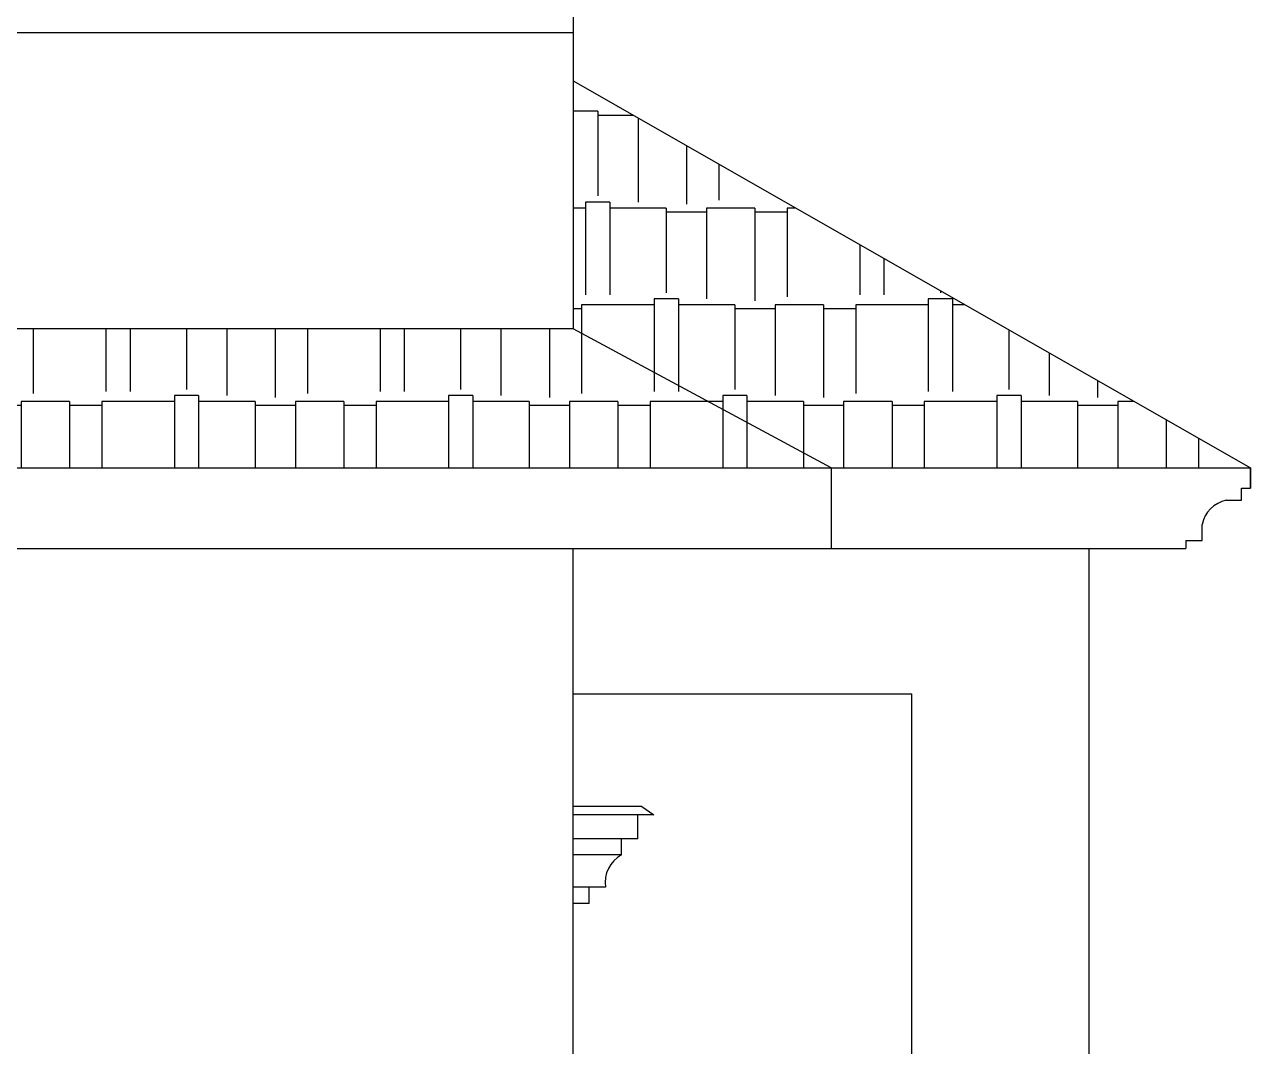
# Model space of a CAD drawing. Header units: inches. Extents: x 3672 to 10975, y -27382 to -746.
# Drawn here: x 4347.8 to 4423.8, y -26713.5 to -26650.1 of the extents above; entities that cross this region are included whole.
import ezdxf

# ---------------------------------------------------------------- set-up
doc = ezdxf.new("R2010")
doc.units = ezdxf.units.IN
doc.header["$LTSCALE"] = 17
doc.header["$MEASUREMENT"] = 0
doc.layers.add('25 BOT BAR', color=12, linetype='Continuous', lineweight=25)
pattern_1 = [(180, (-9844.4504, -5697.4846), (-12.75, -6), [3, -2.5, 3.5, -1.5, 4.5, -2]), (180, (-9847.4504, -5697.7346), (-12.75, -6), [2.5, -9.5, 2, -3]), (180, (-9853.4504, -5697.1096), (-12.75, -6), [1.5, -15.5]), (270, (-9844.4504, -5697.4846), (4.25, -6), [5.75, -18.25]), (270, (-9847.4504, -5697.4846), (4.25, -6), [5.625, -18.375]), (270, (-9849.9504, -5697.4846), (4.25, -6), [5.25, -18.75]), (270, (-9853.4504, -5697.1096), (4.25, -6), [5.75, -18.25]), (270, (-9854.9504, -5697.1096), (4.25, -6), [5.75, -18.25]), (270, (-9859.4504, -5697.4846), (4.25, -6), [5.5, -18.5])]

msp = doc.modelspace()

# ---------------------------------------------------------------- hatches: boundary and pattern name
at = {"layer": '25 BOT BAR'}
h = msp.add_hatch(dxfattribs=at)
h.set_pattern_fill('AR-RSHKE', color=8, scale=0.5, angle=180)
h.set_pattern_definition(pattern_1)
h.paths.add_polyline_path([(4381.784, -26653.596), (4381.784, -26668.971), (4397.784, -26677.596), (4423.784, -26677.596)])
h = msp.add_hatch(dxfattribs=at)
h.set_pattern_fill('AR-RSHKE', color=8, scale=0.5, angle=180)
h.set_pattern_definition(pattern_1)
h.paths.add_polyline_path([(4327.525, -26668.971), (4341.525, -26677.596), (4397.784, -26677.596), (4381.784, -26668.971)])

# ---------------------------------------------------------------- linework, layer by layer
for p, q in [((4381.784, -26643.596), (4381.784, -26668.971)), ((4088.784, -26650.596), (4381.784, -26650.596)), ((4381.784, -26653.596), (4423.784, -26677.596)), ((3996.784, -26677.596), (4423.784, -26677.596)), ((4397.784, -26677.596), (4397.784, -26682.596)), ((4423.784, -26678.846), (4423.784, -26677.596)), ((4423.784, -26677.596), (4423.784, -26678.846)), ((4423.225, -26679.596), (4423.225, -26678.846)), ((4423.225, -26678.846), (4423.784, -26678.846)), ((4422.284, -26679.596), (4423.225, -26679.596)), ((4420.784, -26681.596), (4420.784, -26681.096)), ((4420.784, -26682.096), (4420.784, -26681.596)), ((3996.784, -26682.596), (4419.784, -26682.596)), ((4381.784, -26780.971), (4381.784, -26682.596)), ((4413.784, -26780.971), (4413.784, -26682.596)), ((4419.784, -26682.096), (4419.784, -26682.596)), ((4419.784, -26682.096), (4420.784, -26682.096)), ((4381.784, -26691.596), (4402.784, -26691.596)), ((4402.784, -26750.596), (4402.784, -26691.596)), ((4386.034, -26698.596), (4381.784, -26698.596)), ((4386.034, -26698.596), (4386.784, -26699.096)), ((4386.784, -26699.096), (4381.784, -26699.096)), ((4385.784, -26700.596), (4385.784, -26699.096)), ((4385.784, -26700.596), (4381.784, -26700.596)), ((4384.784, -26701.596), (4384.784, -26700.596)), ((4384.784, -26701.596), (4381.784, -26701.596)), ((4383.784, -26703.596), (4381.784, -26703.596)), ((4382.784, -26704.596), (4382.784, -26703.596)), ((4382.784, -26704.596), (4381.784, -26704.596))]:
    msp.add_line(p, q, dxfattribs=at)
msp.add_lwpolyline([(4327.525, -26668.971), (4341.525, -26677.596), (4397.784, -26677.596), (4381.784, -26668.971), (4327.525, -26668.971)], dxfattribs=at)
for centre, radius, start, end in [((4422.679, -26681.492), 1.937, 101.79587, 168.20438), ((4385.696, -26703.302), 1.935, 118.13621, 188.73369)]:
    msp.add_arc(centre, radius, start, end, dxfattribs=at)

doc.saveas('drawing.dxf')
